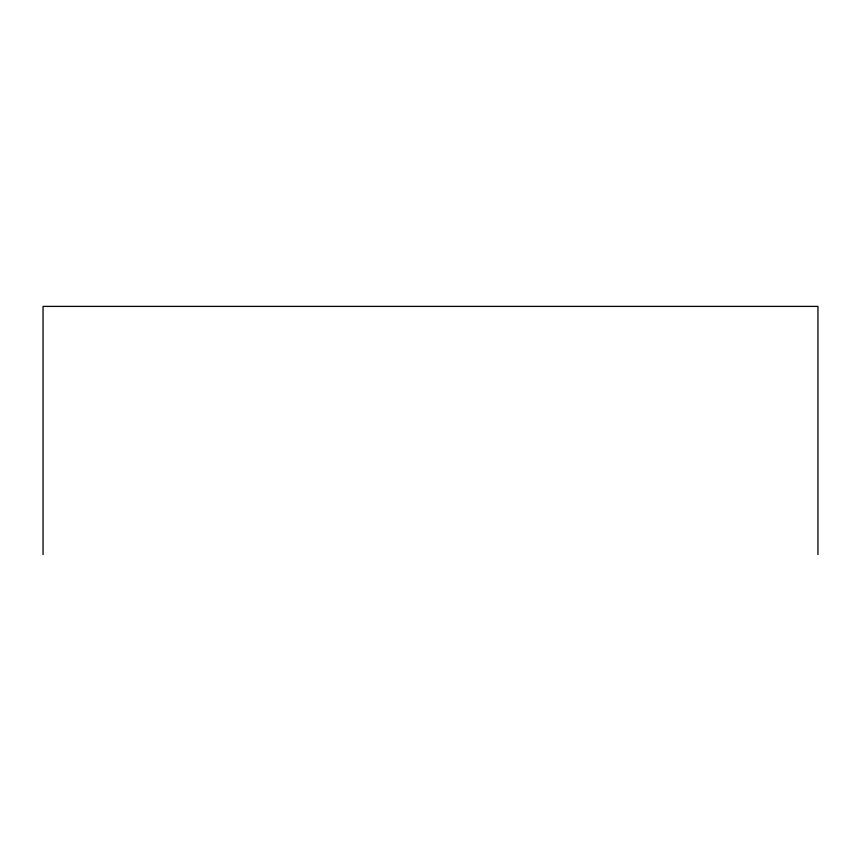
<?xml version="1.0" encoding="UTF-8"?>
<svg xmlns="http://www.w3.org/2000/svg" width="861" height="861" viewBox="0 0 861 861"><rect width="100%" height="100%" fill="white"/><g stroke="black" fill="none" stroke-linecap="round" stroke-linejoin="round"><path stroke-width="1.29" d="M817.95 554.602L817.95 306.398L43.05 306.398L43.05 554.602"/></g></svg>
